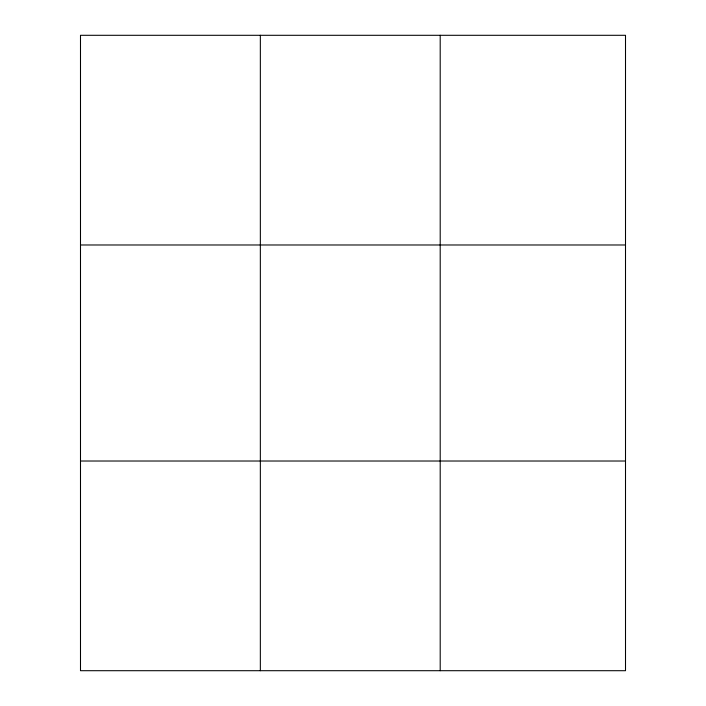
<?xml version="1.0" encoding="UTF-8"?>
<svg xmlns="http://www.w3.org/2000/svg" width="706" height="706" viewBox="0 0 706 706"><rect width="100%" height="100%" fill="white"/><g stroke="black" fill="none" stroke-linecap="round" stroke-linejoin="round"><path stroke-width="1.06" d="M260.346 670.7L260.346 35.3M440.2 670.7L440.2 35.3M80.493 244.982L625.507 244.982M80.493 461.018L625.507 461.018M625.507 647.402L625.507 670.7L80.493 670.7L80.493 35.3L625.507 35.3L625.507 647.402"/></g></svg>
